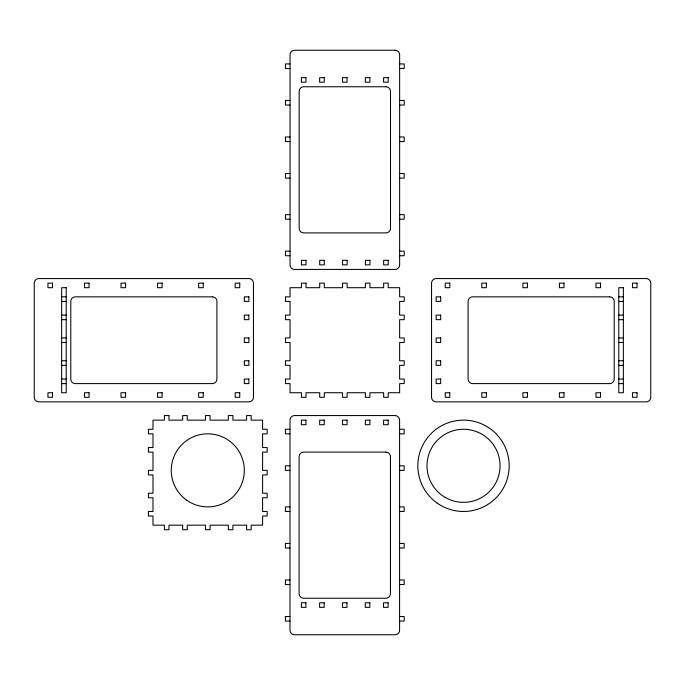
<?xml version="1.0" encoding="UTF-8"?>
<svg xmlns="http://www.w3.org/2000/svg" width="685" height="685" viewBox="0 0 685 685"><rect width="100%" height="100%" fill="white"/><g stroke="black" fill="none" stroke-linecap="round" stroke-linejoin="round"><path stroke-width="1.03" d="M290.038 63.936L285.465 63.936L285.465 68.5L290.038 68.5M399.638 63.936L404.201 63.936L404.201 68.5L399.638 68.5M290.038 100.464L285.465 100.464L285.465 105.036L290.038 105.036M399.638 100.464L404.201 100.464L404.201 105.036L399.638 105.036M290.038 137L285.465 137L285.465 141.564L290.038 141.564M399.638 137L404.201 137L404.201 141.564L399.638 141.564M290.038 173.536L285.465 173.536L285.465 178.1L290.038 178.1M399.638 173.536L404.201 173.536L404.201 178.1L399.638 178.1M290.038 214.636L285.465 214.636L285.465 219.2L290.038 219.2M399.638 214.636L404.201 214.636L404.201 219.2L399.638 219.2M290.038 251.164L285.465 251.164L285.465 255.736L290.038 255.736M399.638 251.164L404.201 251.164L404.201 255.736L399.638 255.736M61.65 296.836L66.214 296.836M618.786 296.836L623.35 296.836M61.65 301.4L66.214 301.4M618.786 301.4L623.35 301.4M61.65 315.1L66.214 315.1M618.786 315.1L623.35 315.1M61.65 319.664L66.214 319.664M618.786 319.664L623.35 319.664M61.65 337.936L66.214 337.936M618.786 337.936L623.35 337.936M61.65 342.5L66.214 342.5M618.786 342.5L623.35 342.5M61.65 360.764L66.214 360.764M618.786 360.764L623.35 360.764M61.65 365.336L66.214 365.336M618.786 365.336L623.35 365.336M61.65 379.036L66.214 379.036M618.786 379.036L623.35 379.036M61.65 383.6L66.214 383.6M618.786 383.6L623.35 383.6M289.986 429.264L285.414 429.264L285.414 433.836L289.986 433.836M399.586 429.264L404.15 429.264L404.15 433.836L399.586 433.836M289.986 465.8L285.414 465.8L285.414 470.364L289.986 470.364M399.586 465.8L404.15 465.8L404.15 470.364L399.586 470.364M289.986 506.9L285.414 506.9L285.414 511.464L289.986 511.464M399.586 506.9L404.15 506.9L404.15 511.464L399.586 511.464M289.986 543.436L285.414 543.436L285.414 548L289.986 548M399.586 543.436L404.15 543.436L404.15 548L399.586 548M289.986 579.964L285.414 579.964L285.414 584.536L289.986 584.536M399.586 579.964L404.15 579.964L404.15 584.536L399.586 584.536M289.986 616.5L285.414 616.5L285.414 621.064L289.986 621.064M399.586 616.5L404.15 616.5L404.15 621.064L399.586 621.064M395.065 50.236L294.601 50.236A4.564 4.564 0 0 0 290.038 54.8L290.038 264.864A4.564 4.564 0 0 0 294.601 269.436L395.065 269.436A4.564 4.564 0 0 0 399.638 264.864L399.638 54.8A4.564 4.564 0 0 0 395.065 50.236M305.964 77.636L301.4 77.636L301.4 82.2L305.964 82.2L305.964 77.636M324.236 77.636L319.664 77.636L319.664 82.2L324.236 82.2L324.236 77.636M347.064 77.636L342.5 77.636L342.5 82.2L347.064 82.2L347.064 77.636M369.9 77.636L365.336 77.636L365.336 82.2L369.9 82.2L369.9 77.636M388.164 77.636L383.6 77.636L383.6 82.2L388.164 82.2L388.164 77.636M385.938 86.764L303.738 86.764A4.564 4.564 0 0 0 299.165 91.336L299.165 228.336A4.564 4.564 0 0 0 303.738 232.9L385.938 232.9A4.564 4.564 0 0 0 390.501 228.336L390.501 91.336A4.564 4.564 0 0 0 385.938 86.764M306.015 260.3L301.451 260.3L301.451 264.864L306.015 264.864L306.015 260.3M324.288 260.3L319.715 260.3L319.715 264.864L324.288 264.864L324.288 260.3M347.115 260.3L342.551 260.3L342.551 264.864L347.115 264.864L347.115 260.3M369.951 260.3L365.388 260.3L365.388 264.864L369.951 264.864L369.951 260.3M388.215 260.3L383.651 260.3L383.651 264.864L388.215 264.864L388.215 260.3M248.886 278.564L38.814 278.564A4.564 4.564 0 0 0 34.25 283.136L34.25 397.3A4.564 4.564 0 0 0 38.814 401.864L248.886 401.864A4.564 4.564 0 0 0 253.45 397.3L253.45 283.136A4.564 4.564 0 0 0 248.886 278.564M646.186 278.564L436.114 278.564A4.564 4.564 0 0 0 431.55 283.136L431.55 397.3A4.564 4.564 0 0 0 436.114 401.864L646.186 401.864A4.564 4.564 0 0 0 650.75 397.3L650.75 283.136A4.564 4.564 0 0 0 646.186 278.564M52.514 283.136L47.95 283.136L47.95 287.7L52.514 287.7L52.514 283.136M89.05 283.136L84.486 283.136L84.486 287.7L89.05 287.7L89.05 283.136M125.586 283.136L121.014 283.136L121.014 287.7L125.586 287.7L125.586 283.136M162.114 283.136L157.55 283.136L157.55 287.7L162.114 287.7L162.114 283.136M203.214 283.136L198.65 283.136L198.65 287.7L203.214 287.7L203.214 283.136M239.75 283.136L235.186 283.136L235.186 287.7L239.75 287.7L239.75 283.136M306.015 283.136L301.451 283.136L301.451 287.7L290.038 287.7L290.038 296.836L285.465 296.836L285.465 301.4L290.038 301.4L290.038 315.1L285.465 315.1L285.465 319.664L290.038 319.664L290.038 337.936L285.465 337.936L285.465 342.5L290.038 342.5L290.038 360.764L285.465 360.764L285.465 365.336L290.038 365.336L290.038 379.036L285.465 379.036L285.465 383.6L290.038 383.6L290.038 392.736L301.451 392.736L301.451 397.3L306.015 397.3L306.015 392.736L319.715 392.736L319.715 397.3L324.288 397.3L324.288 392.736L342.551 392.736L342.551 397.3L347.115 397.3L347.115 392.736L365.388 392.736L365.388 397.3L369.951 397.3L369.951 392.736L383.651 392.736L383.651 397.3L388.215 397.3L388.215 392.736L399.638 392.736L399.638 383.6L404.201 383.6L404.201 379.036L399.638 379.036L399.638 365.336L404.201 365.336L404.201 360.764L399.638 360.764L399.638 342.5L404.201 342.5L404.201 337.936L399.638 337.936L399.638 319.664L404.201 319.664L404.201 315.1L399.638 315.1L399.638 301.4L404.201 301.4L404.201 296.836L399.638 296.836L399.638 287.7L388.215 287.7L388.215 283.136L383.651 283.136L383.651 287.7L369.951 287.7L369.951 283.136L365.388 283.136L365.388 287.7L347.115 287.7L347.115 283.136L342.551 283.136L342.551 287.7L324.288 287.7L324.288 283.136L319.715 283.136L319.715 287.7L306.015 287.7L306.015 283.136M449.814 283.136L445.25 283.136L445.25 287.7L449.814 287.7L449.814 283.136M486.35 283.136L481.786 283.136L481.786 287.7L486.35 287.7L486.35 283.136M527.45 283.136L522.886 283.136L522.886 287.7L527.45 287.7L527.45 283.136M563.986 283.136L559.414 283.136L559.414 287.7L563.986 287.7L563.986 283.136M600.514 283.136L595.95 283.136L595.95 287.7L600.514 287.7L600.514 283.136M637.05 283.136L632.486 283.136L632.486 287.7L637.05 287.7L637.05 283.136M66.214 287.7L61.65 287.7L61.65 392.736L66.214 392.736L66.214 287.7M623.35 287.7L618.786 287.7L618.786 392.736L623.35 392.736L623.35 287.7M212.35 296.836L75.35 296.836A4.564 4.564 0 0 0 70.786 301.4L70.786 379.036A4.564 4.564 0 0 0 75.35 383.6L212.35 383.6A4.564 4.564 0 0 0 216.914 379.036L216.914 301.4A4.564 4.564 0 0 0 212.35 296.836M248.886 296.836L244.314 296.836L244.314 301.4L248.886 301.4L248.886 296.836M440.686 296.836L436.114 296.836L436.114 301.4L440.686 301.4L440.686 296.836M609.65 296.836L472.65 296.836A4.564 4.564 0 0 0 468.086 301.4L468.086 379.036A4.564 4.564 0 0 0 472.65 383.6L609.65 383.6A4.564 4.564 0 0 0 614.214 379.036L614.214 301.4A4.564 4.564 0 0 0 609.65 296.836M248.886 315.1L244.314 315.1L244.314 319.664L248.886 319.664L248.886 315.1M440.686 315.1L436.114 315.1L436.114 319.664L440.686 319.664L440.686 315.1M248.886 337.936L244.314 337.936L244.314 342.5L248.886 342.5L248.886 337.936M440.686 337.936L436.114 337.936L436.114 342.5L440.686 342.5L440.686 337.936M248.886 360.764L244.314 360.764L244.314 365.336L248.886 365.336L248.886 360.764M440.686 360.764L436.114 360.764L436.114 365.336L440.686 365.336L440.686 360.764M248.886 379.036L244.314 379.036L244.314 383.6L248.886 383.6L248.886 379.036M440.686 379.036L436.114 379.036L436.114 383.6L440.686 383.6L440.686 379.036M52.514 392.736L47.95 392.736L47.95 397.3L52.514 397.3L52.514 392.736M89.05 392.736L84.486 392.736L84.486 397.3L89.05 397.3L89.05 392.736M125.586 392.736L121.014 392.736L121.014 397.3L125.586 397.3L125.586 392.736M162.114 392.736L157.55 392.736L157.55 397.3L162.114 397.3L162.114 392.736M203.214 392.736L198.65 392.736L198.65 397.3L203.214 397.3L203.214 392.736M239.75 392.736L235.186 392.736L235.186 397.3L239.75 397.3L239.75 392.736M449.814 392.736L445.25 392.736L445.25 397.3L449.814 397.3L449.814 392.736M486.35 392.736L481.786 392.736L481.786 397.3L486.35 397.3L486.35 392.736M527.45 392.736L522.886 392.736L522.886 397.3L527.45 397.3L527.45 392.736M563.986 392.736L559.414 392.736L559.414 397.3L563.986 397.3L563.986 392.736M600.514 392.736L595.95 392.736L595.95 397.3L600.514 397.3L600.514 392.736M637.05 392.736L632.486 392.736L632.486 397.3L637.05 397.3L637.05 392.736M168.964 415.564L164.4 415.564L164.4 420.136L152.986 420.136L152.986 429.264L148.414 429.264L148.414 433.836L152.986 433.836L152.986 447.536L148.414 447.536L148.414 452.1L152.986 452.1L152.986 470.364L148.414 470.364L148.414 474.936L152.986 474.936L152.986 493.2L148.414 493.2L148.414 497.764L152.986 497.764L152.986 511.464L148.414 511.464L148.414 516.036L152.986 516.036L152.986 525.164L164.4 525.164L164.4 529.736L168.964 529.736L168.964 525.164L182.664 525.164L182.664 529.736L187.236 529.736L187.236 525.164L205.5 525.164L205.5 529.736L210.064 529.736L210.064 525.164L228.336 525.164L228.336 529.736L232.9 529.736L232.9 525.164L246.6 525.164L246.6 529.736L251.164 529.736L251.164 525.164L262.586 525.164L262.586 516.036L267.15 516.036L267.15 511.464L262.586 511.464L262.586 497.764L267.15 497.764L267.15 493.2L262.586 493.2L262.586 474.936L267.15 474.936L267.15 470.364L262.586 470.364L262.586 452.1L267.15 452.1L267.15 447.536L262.586 447.536L262.586 433.836L267.15 433.836L267.15 429.264L262.586 429.264L262.586 420.136L251.164 420.136L251.164 415.564L246.6 415.564L246.6 420.136L232.9 420.136L232.9 415.564L228.336 415.564L228.336 420.136L210.064 420.136L210.064 415.564L205.5 415.564L205.5 420.136L187.236 420.136L187.236 415.564L182.664 415.564L182.664 420.136L168.964 420.136L168.964 415.564M395.014 415.564L294.55 415.564A4.564 4.564 0 0 0 289.986 420.136L289.986 630.2A4.564 4.564 0 0 0 294.55 634.764L395.014 634.764A4.564 4.564 0 0 0 399.586 630.2L399.586 420.136A4.564 4.564 0 0 0 395.014 415.564M305.964 420.136L301.4 420.136L301.4 424.7L305.964 424.7L305.964 420.136M324.236 420.136L319.664 420.136L319.664 424.7L324.236 424.7L324.236 420.136M347.064 420.136L342.5 420.136L342.5 424.7L347.064 424.7L347.064 420.136M369.9 420.136L365.336 420.136L365.336 424.7L369.9 424.7L369.9 420.136M388.164 420.136L383.6 420.136L383.6 424.7L388.164 424.7L388.164 420.136M385.886 452.1L303.686 452.1A4.564 4.564 0 0 0 299.114 456.664L299.114 593.664A4.564 4.564 0 0 0 303.686 598.236L385.886 598.236A4.564 4.564 0 0 0 390.45 593.664L390.45 456.664A4.564 4.564 0 0 0 385.886 452.1M305.912 602.8L301.349 602.8L301.349 607.364L305.912 607.364L305.912 602.8M324.185 602.8L319.612 602.8L319.612 607.364L324.185 607.364L324.185 602.8M347.012 602.8L342.449 602.8L342.449 607.364L347.012 607.364L347.012 602.8M369.849 602.8L365.285 602.8L365.285 607.364L369.849 607.364L369.849 602.8M388.112 602.8L383.549 602.8L383.549 607.364L388.112 607.364L388.112 602.8M437.218 503.141A45.664 45.664 0 0 0 508.998 469.901A45.664 45.664 0 0 0 444.325 424.358A45.664 45.664 0 0 0 437.218 503.141M445.25 497.438A36.536 36.536 0 0 0 500.05 465.8A36.536 36.536 0 0 0 445.25 434.162A36.536 36.536 0 0 0 445.25 497.438M186.748 500.238A36.536 36.536 0 0 0 244.168 473.652A36.536 36.536 0 0 0 192.434 437.218A36.536 36.536 0 0 0 186.748 500.238"/></g></svg>
